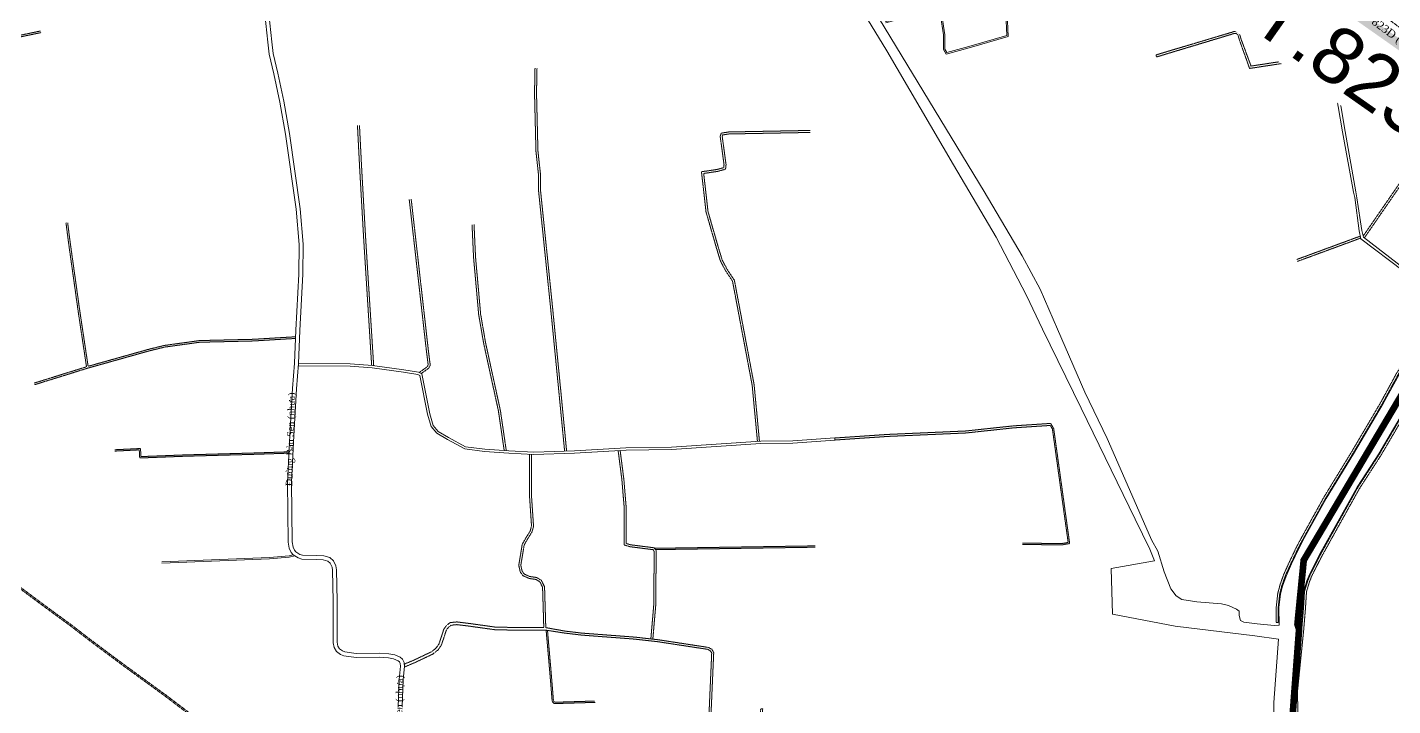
# Model space of a CAD drawing. Header units: metres. Extents: x 556238 to 587446, y 1177111 to 1219372.
# Drawn here: x 573459 to 575507, y 1199084 to 1200101 of the extents above; entities that cross this region are included whole.
import ezdxf

# ---------------------------------------------------------------- set-up
doc = ezdxf.new("R2010")
doc.units = ezdxf.units.M
doc.header["$MEASUREMENT"] = 0
for name, pattern in [('Xr_GT Ben Luc$0$ACAD_ISO05W100', [33, 24, -3, 0, -3, 0, -3]), ('Xr_Nen GT$0$DASHED', [0.75, 0.5, -0.25]), ('Xr_Nen GT$0$MON', [10, 6, -4])]:
    doc.linetypes.add(name, pattern=pattern)
for name, color, linetype, lineweight in [('CNTV-TEXT', 40, 'Continuous', 20), ('PHL_VUNG CAP NUOC', 4, 'Xr_GT Ben Luc$0$ACAD_ISO05W100', 40), ('Xr_Nen GT$0$DUONG BT-NEN BT', 38, 'Continuous', 0), ('Xr_Nen GT$0$DUONG NHUA', 38, 'Continuous', 0), ('Xr_Nen GT$0$DUONG_DA', 38, 'Xr_Nen GT$0$MON', 0), ('Xr_Nen GT$1$SONG_HO', 250, 'Continuous', 0)]:
    doc.layers.add(name, color=color, linetype=linetype, lineweight=lineweight)
doc.layers.add('DUONG GIAO THONG', color=7, linetype='Continuous')
doc.styles.add('ARIAL', font='arial.ttf')
doc.styles.add('Xr_Nen GT$0$ROMANC', font='romanc.shx')
doc.styles.add('Xr_Nen GT$0$ROMANS', font='romans.shx')
doc.linetypes.add('Xr_Nen GT$0$TAL_N_P', pattern='A,2,[130,ltypeshp.shx,S=1,R=0,X=0,Y=-1],4,[130,ltypeshp.shx,S=2,R=0,X=0,Y=-2],2', length=8)
doc.linetypes.add('Xr_Nen GT$1$TL_T', pattern='A,2,[130,ltypeshp.shx,S=1,R=0,X=0,Y=1],2', length=4)

# ---------------------------------------------------------------- blocks, each defined once
blk = doc.blocks.new('GT CHINH')
at = {"layer": 'DUONG GIAO THONG', "color": 9, "ltscale": 5, "const_width": 17.5}
blk.add_lwpolyline([(7923.9, 2359.2), (8414.2, 2031.4), (8840.3, 1749), (9013.8, 1630.2), (9287.7, 1447.7), (9600.3, 1241.1), (10380.2, 697.4)], dxfattribs=at)
at = {"layer": 'CNTV-TEXT', "ltscale": 5, "insert": (10044, 852.2), "char_height": 84, "width": 380.057, "attachment_point": 5, "rotation": 324.9025, "style": 'ARIAL', "bg_fill": 3, "box_fill_scale": 1.2, "bg_fill_color": 256, "bg_fill_transparency": 0}
blk.add_mtext('ĐT.823D', dxfattribs=at)

msp = doc.modelspace()

# ---------------------------------------------------------------- linework, layer by layer
at = {"layer": 'PHL_VUNG CAP NUOC', "color": 13, "ltscale": 5, "const_width": 10}
msp.add_lwpolyline([(575567.67454, 1199630.86106), (575373.10981, 1199302.19587), (575363.71881, 1199206.34669), (575366.12776, 1199198.77724), (575347.04923, 1198943.79555), (575344.3158, 1198751.22313), (575342.84413, 1198748.69087), (575398.94427, 1198741.61663), (575459.90607, 1198727.15504), (575576.96232, 1198699.74477)], dxfattribs=at)
at = {"layer": 'Xr_Nen GT$0$DUONG BT-NEN BT', "flags": 128}
for points in [[(575638.58759, 1199640.86541), (575609.30564, 1199667.53651), (575592.37333, 1199680.60752), (575560.73571, 1199706.73229), (575521.98881, 1199736.06395), (575458.99174, 1199784.3629), (575456.29209, 1199796.21933), (575449.83483, 1199845.97436), (575447.92071, 1199854.0187), (575431.19215, 1199944.6868), (575411.75972, 1200058.40288), (575406.16407, 1200111.325)], [(575640.29855, 1199644.71755), (575611.87879, 1199670.60334), (575594.81759, 1199683.77384), (575563.23179, 1199709.85961), (575524.41285, 1199739.2458), (575462.57135, 1199786.65878), (575460.24445, 1199796.87819), (575452.70577, 1199845.58061), (575451.46728, 1199854.69368), (575435.08794, 1199945.34666), (575416.38957, 1200058.50749), (575410.12983, 1200111.84729)], [(573865.29708, 1199593.7111), (573943.00213, 1199593.15827), (573976.21142, 1199590.88202), (574023.17656, 1199584.14978), (574044.66086, 1199580.73817), (574047.45907, 1199579.30906), (574059.23941, 1199521.07661), (574064.69204, 1199502.62676), (574072.88307, 1199492.75152), (574088.95199, 1199483.39219), (574115.11405, 1199469.09502), (574144.52609, 1199465.16496), (574180.96116, 1199462.8842), (574218.30234, 1199460.68667), (574279.61853, 1199462.9698), (574356.85255, 1199467.32725), (574425.11188, 1199468.21911), (574559.01586, 1199477.22917), (574606.87959, 1199477.95934), (574670.05825, 1199482.23901), (574669.8217, 1199485.731), (574606.73453, 1199481.45753), (574558.87158, 1199480.72738), (574424.97143, 1199471.71758), (574356.73106, 1199470.82596), (574279.45482, 1199466.46613), (574218.34012, 1199464.19051), (574181.1733, 1199466.37778), (574144.86762, 1199468.65043), (574116.22199, 1199472.47808), (574090.6723, 1199486.4406), (574075.18082, 1199495.4636), (574067.84482, 1199504.30801), (574062.63944, 1199521.92121), (574050.55477, 1199581.65806), (574045.75822, 1199584.10777), (574023.69936, 1199587.61062), (573976.57991, 1199594.36498), (573943.13438, 1199596.65742), (573865.57805, 1199597.20919)], [(573857.67989, 1199310.32441), (573851.51683, 1199308.91669), (573822.22909, 1199306.53302), (573660.5253, 1199299.98231)], [(573860.01558, 1199308.8064), (573851.82219, 1199306.93493), (573822.35074, 1199304.53631), (573660.60625, 1199297.98395)]]:
    msp.add_lwpolyline(points, dxfattribs=at)
at = {"layer": 'Xr_Nen GT$0$DUONG NHUA', "flags": 128}
for points in [[(574015.22775, 1199082.3997), (574016.82906, 1199123.44203), (574018.65862, 1199143.5557), (574018.32933, 1199147.31911), (574016.90547, 1199150.03767), (574014.97182, 1199151.43595), (574008.19712, 1199154.47418), (574000.55864, 1199155.99397), (573986.68189, 1199156.63232), (573951.91641, 1199156.56257), (573933.72106, 1199158.77435), (573928.73546, 1199160.92754), (573922.68512, 1199165.35835), (573919.17057, 1199171.17773), (573917.58151, 1199178.46556), (573917.65588, 1199240.69842), (573916.60322, 1199287.27425), (573915.97259, 1199291.97314), (573913.11772, 1199297.67858), (573909.6647, 1199300.74024), (573902.42527, 1199302.86149), (573892.06711, 1199303.39686), (573870.54947, 1199303.84264), (573865.27697, 1199305.57478), (573857.82402, 1199310.15249), (573854.60986, 1199313.98625), (573851.64327, 1199320.12665), (573850.38023, 1199329.49266), (573849.38351, 1199419.51929), (573852.64409, 1199489.06058), (573856.54026, 1199559.62907), (573859.59038, 1199597.60324), (573861.90131, 1199647.1814), (573866.21049, 1199731.20715), (573866.83742, 1199775.84558), (573862.33853, 1199828.49482), (573846.17239, 1199940.93538), (573837.8819, 1199989.2447), (573828.65574, 1200031.4646), (573821.56834, 1200060.9008), (573819.54903, 1200079.06061), (573815.34198, 1200121.14007)], [(574021.22299, 1199082.16058), (574022.81844, 1199123.05305), (574024.68244, 1199143.54535), (574024.20178, 1199149.03878), (574021.56547, 1199154.07227), (574017.98878, 1199156.65868), (574010.03332, 1199160.22645), (574001.28602, 1199161.96686), (573986.8138, 1199162.6326), (573952.27375, 1199162.5633), (573935.30485, 1199164.626), (573931.73502, 1199166.16774), (573927.19979, 1199169.489), (573924.82089, 1199173.42797), (573923.58229, 1199179.10855), (573923.65596, 1199240.76262), (573922.59417, 1199287.74251), (573921.78616, 1199293.76308), (573917.9651, 1199301.39947), (573912.64051, 1199306.12055), (573903.43742, 1199308.81719), (573892.28415, 1199309.39365), (573871.57025, 1199309.82278), (573867.81787, 1199311.05552), (573861.79531, 1199314.75467), (573859.68753, 1199317.26877), (573857.46168, 1199321.87594), (573856.37577, 1199329.92845), (573855.38507, 1199419.41191), (573858.63634, 1199488.75468), (573862.527, 1199559.22344), (573865.57918, 1199597.22326), (573867.89415, 1199646.88806), (573872.20833, 1199731.01131), (573872.84102, 1199776.05939), (573868.30204, 1199829.17774), (573852.09972, 1199941.86991), (573843.77252, 1199990.39317), (573834.50388, 1200032.80746), (573827.48991, 1200061.93867), (573825.51595, 1200079.69062), (573821.31222, 1200121.73697)]]:
    msp.add_lwpolyline(points, dxfattribs=at)
at = {"layer": 'Xr_Nen GT$0$DUONG_DA', "linetype": 'Xr_Nen GT$0$DASHED', "flags": 128}
msp.add_lwpolyline([(575782.37187, 1199912.05599), (575761.16091, 1199879.67743), (575602.26263, 1200000.18876), (575313.96736, 1200202.73407), (575100.20516, 1200344.90827), (575085.56692, 1200402.55425), (575361.27479, 1200216.88062), (575627.43239, 1200018.83189)], close=True, dxfattribs=at)
for points in [[(573108.22486, 1200023.71968), (573110.75623, 1200022.76223), (573152.17448, 1200031.03966), (573247.57824, 1200051.6889), (573339.33056, 1200069.48837), (573421.61843, 1200083.85211), (573478.70991, 1200095.81829)], [(573323.70548, 1199781.8143), (573285.46571, 1199779.0037), (573280.98096, 1199774.36783), (573260.42748, 1199647.3403), (573258.85242, 1199640.55321), (573255.77839, 1199640.0001), (573173.2302, 1199667.95049), (573166.37091, 1199671.41601), (573164.66876, 1199672.0468), (573160.68859, 1199697.20205), (573150.8486, 1199762.79217), (573142.81664, 1199815.48766), (573134.98524, 1199871.59607), (573126.62855, 1199929.46464), (573119.51303, 1199967.0592), (573108.85822, 1200019.83347), (573152.68391, 1200028.59203), (573248.08078, 1200049.23978), (573339.7836, 1200067.02965), (573422.08993, 1200081.39661), (573479.22276, 1200093.37145)], [(575411.45728, 1200061.18099), (575294.10278, 1200043.22566), (575279.50295, 1200082.73683), (575276.59916, 1200092.3178), (575273.0686, 1200094.49875), (575269.30788, 1200095.17635), (575261.35577, 1200092.74376), (575151.61347, 1200059.9855)], [(575411.87612, 1200057.99595), (575291.88843, 1200039.64858), (575276.82331, 1200081.92469), (575274.22669, 1200090.4922), (575272.04914, 1200091.83735), (575269.47861, 1200092.3005), (575262.17484, 1200090.06624), (575152.54816, 1200056.92505), (575151.61347, 1200059.98437)], [(574264.73525, 1199465.87418), (574256.2145, 1199553.86951), (574243.97654, 1199678.00481), (574225.62943, 1199856.46242), (574225.77682, 1199878.63714), (574221.74509, 1199915.4552), (574219.60565, 1200002.87623), (574220.34687, 1200039.8857)], [(574267.72129, 1199466.16332), (574259.20028, 1199554.16125), (574246.96145, 1199678.30538), (574228.63046, 1199856.60629), (574228.7779, 1199878.79096), (574224.74109, 1199915.65554), (574222.60638, 1200002.8829), (574223.34627, 1200039.82563)], [(575604.20941, 1199998.59216), (575530.41999, 1199887.18771), (575462.37324, 1199788.41241)], [(575606.71053, 1199996.93553), (575532.90601, 1199885.50829), (575464.03505, 1199785.53659)], [(573975.37599, 1199594.44749), (573963.28062, 1199786.23661), (573957.36014, 1199890.4848), (573954.10803, 1199954.05444)], [(573978.40364, 1199594.10355), (573966.27526, 1199786.41607), (573960.35579, 1199890.64649), (573957.10411, 1199954.20772)], [(574553.92859, 1199480.43358), (574545.96368, 1199564.8565), (574516.51889, 1199720.77792), (574506.25175, 1199736.21452), (574498.35386, 1199750.9462), (574492.07261, 1199771.65867), (574476.85264, 1199824.3261), (574469.98785, 1199884.74481), (574493.35488, 1199888.17306), (574503.33003, 1199890.92604), (574503.82829, 1199895.40699), (574498.0187, 1199937.90071), (574499.69961, 1199942.65968), (574510.67693, 1199944.39164), (574632.98174, 1199946.69788)], [(574556.91532, 1199480.71537), (574548.93736, 1199565.27663), (574519.35386, 1199721.93262), (574508.8285, 1199737.75744), (574501.13842, 1199752.10151), (574494.94921, 1199772.51045), (574479.80491, 1199824.91604), (574473.2965, 1199882.19812), (574493.97404, 1199885.23178), (574506.08708, 1199888.57478), (574506.85101, 1199895.44498), (574501.08951, 1199937.58693), (574501.93298, 1199939.97494), (574510.94023, 1199941.39607), (574633.03829, 1199943.69841)], [(574031.71122, 1199843.28914), (574057.41528, 1199616.72888), (574060.16431, 1199595.01438), (574058.5106, 1199592.12258), (574046.63225, 1199583.66138)], [(574034.6921, 1199843.62733), (574060.39396, 1199617.08638), (574063.26654, 1199594.39595), (574060.78777, 1199590.06137), (574049.64382, 1199582.1233)], [(573516.99179, 1199808.07845), (573520.78217, 1199778.66469), (573535.52832, 1199673.66306), (573547.76716, 1199592.28973), (573469.38279, 1199567.86105)], [(573860.44974, 1199637.26271), (573797.80092, 1199633.49786), (573717.49393, 1199631.59982), (573664.56992, 1199624.29849), (573640.71665, 1199618.4332), (573550.18911, 1199592.99559), (573538.00233, 1199674.02282), (573523.25985, 1199778.9983), (573519.47129, 1199808.39797)], [(574174.10602, 1199466.83819), (574165.48585, 1199526.07148), (574143.37195, 1199627.25703), (574135.93518, 1199669.98414), (574128.16448, 1199756.62604), (574125.92717, 1199805.39556)], [(574177.25309, 1199466.6184), (574168.43914, 1199526.60921), (574146.31649, 1199627.83477), (574138.91207, 1199670.37602), (574131.15834, 1199756.82887), (574128.92401, 1199805.53304)], [(574010.21037, 1198956.23196), (573944.40966, 1198966.22207), (573897.98101, 1198974.20474), (573851.12941, 1198982.6462), (573820.1796, 1198987.98778), (573816.09352, 1198990.11001), (573746.70473, 1199042.25032), (573715.16436, 1199063.37298), (573667.30468, 1199099.68165), (573604.56615, 1199145.30177), (573552.87692, 1199183.82491), (573524.8635, 1199205.4315), (573485.84271, 1199233.94003), (573364.9316, 1199324.01557), (573300.25989, 1199373.94257), (573267.65163, 1199398.52542), (573221.87395, 1199433.29163), (573215.08446, 1199440.31142), (573206.37658, 1199456.70727), (573196.33333, 1199495.83905), (573183.86335, 1199557.2409), (573180.72382, 1199586.79807), (573169.74923, 1199666.68415), (573172.18325, 1199665.45441), (573255.57162, 1199637.21953), (573261.08056, 1199638.21076), (573263.07823, 1199646.81889), (573283.5109, 1199773.09978), (573286.69042, 1199776.38643), (573323.9034, 1199779.12156)], [(575362.76414, 1199753.21377), (575458.09906, 1199788.28341)], [(575363.79986, 1199750.39823), (575458.72709, 1199785.31789)], [(572873.91987, 1199615.10564), (572884.71087, 1199618.93433), (572908.68074, 1199627.88039), (572913.84968, 1199630.14993), (572921.75291, 1199634.16241), (572944.38636, 1199646.28356), (572959.54199, 1199653.43924), (572968.72889, 1199656.95824), (572974.94048, 1199658.92627), (572980.00907, 1199659.81354), (572986.52295, 1199659.62543), (572994.41897, 1199659.01559), (573007.39812, 1199656.67702), (573019.98897, 1199653.56021), (573027.91685, 1199649.46789), (573050.3769, 1199633.64143), (573073.36118, 1199617.87611), (573078.65886, 1199615.3873), (573098.66157, 1199606.85097), (573119.67047, 1199598.80365), (573124.33327, 1199598.0061), (573128.20185, 1199598.7615), (573130.86977, 1199600.53883), (573133.13632, 1199604.15375), (573143.79196, 1199642.22338), (573150.3143, 1199666.19347), (573151.94669, 1199668.79703), (573154.79091, 1199669.64636), (573159.91923, 1199670.92748), (573165.28957, 1199668.9373), (573167.57988, 1199667.78017), (573178.73825, 1199586.55629), (573181.88454, 1199556.93557), (573194.38347, 1199495.39114), (573204.49856, 1199455.97945), (573213.45056, 1199439.12394), (573220.54262, 1199431.79133), (573266.44484, 1199396.93053), (573299.04678, 1199372.35245), (573363.723, 1199322.42196), (573484.65534, 1199232.33061), (573523.66264, 1199203.83194), (573551.66853, 1199182.23115), (573603.38043, 1199143.69112), (573666.11205, 1199098.07602), (573714.00251, 1199061.744), (573745.5467, 1199040.61878), (573815.02458, 1198988.41153), (573819.53338, 1198986.06974), (573850.78201, 1198980.67659), (573897.63424, 1198972.23502), (573944.09008, 1198964.24767), (574010.11078, 1198954.22416)], [(575597.23747, 1199676.85261), (575573.00965, 1199661.62921), (575562.23447, 1199652.28429), (575540.01898, 1199624.4291), (575512.5868, 1199583.02079), (575488.83887, 1199539.3003), (575444.28019, 1199463.66481), (575403.28746, 1199396.64248), (575370.89025, 1199338.15753), (575361.96327, 1199321.40746), (575350.95795, 1199298.32342), (575342.7513, 1199280.00802), (575337.285, 1199264.3166), (575334.18389, 1199252.52107), (575331.89282, 1199231.79387), (575331.99156, 1199208.81118), (575334.99154, 1199208.82407), (575334.89353, 1199231.635), (575337.14147, 1199251.97192), (575340.15659, 1199263.44041), (575345.54183, 1199278.89916), (575353.68119, 1199297.06437), (575364.64235, 1199320.05577), (575373.5263, 1199336.7251), (575405.88042, 1199395.13228), (575446.85239, 1199462.12067), (575491.45016, 1199537.82251), (575515.16031, 1199581.47344), (575542.44689, 1199622.66197), (575564.40814, 1199650.19837), (575574.80101, 1199659.21173), (575599.76769, 1199674.89939)], [(575629.79402, 1199648.87493), (575615.54584, 1199638.34514), (575605.88577, 1199631.97482), (575592.31956, 1199627.63338), (575585.21122, 1199623.14719), (575574.51143, 1199610.28082), (575549.06379, 1199567.81833), (575486.42932, 1199461.15534), (575454.05064, 1199411.11681), (575397.98106, 1199310.37794), (575383.08302, 1199281.30403), (575378.97783, 1199271.09451), (575374.30946, 1199255.71618), (575372.67599, 1199229.41179), (575370.06354, 1199197.80079), (575360.85204, 1199106.78626), (575361.62076, 1199032.99302), (575358.75085, 1198970.48969), (575356.22762, 1198874.4781), (575356.00671, 1198821.04017), (575354.52172, 1198782.13969), (575356.74599, 1198772.76597), (575363.54171, 1198763.10583), (575374.24282, 1198753.96408), (575383.75644, 1198748.48199)], [(575632.05502, 1199646.81552), (575617.26436, 1199635.88482), (575607.19299, 1199629.24329), (575593.59771, 1199624.89254), (575587.21409, 1199620.86374), (575576.96587, 1199608.54037), (575551.64395, 1199566.28767), (575488.98335, 1199459.58016), (575456.62348, 1199409.57072), (575400.62745, 1199308.96398), (575385.81535, 1199280.05779), (575381.81029, 1199270.09728), (575377.28196, 1199255.18027), (575375.66832, 1199229.19526), (575373.05107, 1199197.52618), (575363.85362, 1199106.65042), (575364.62148, 1199032.9398), (575361.74904, 1198970.38147), (575359.22745, 1198874.43248), (575359.00647, 1198820.97673), (575357.53514, 1198782.43417), (575359.5317, 1198774.02009), (575365.77782, 1198765.14122), (575375.97407, 1198756.43076), (575389.76607, 1198748.0168)], [(573860.59971, 1199634.76721), (573797.90548, 1199630.99963), (573717.69494, 1199629.10387), (573665.0405, 1199621.83974), (573641.35344, 1199616.01532), (573549.3028, 1199590.14972), (573470.12664, 1199565.47427)], [(574669.8386, 1199485.48158), (574748.90358, 1199490.83737), (574866.70655, 1199496.03935), (574937.32772, 1199503.65937), (574993.67215, 1199507.38967), (574998.20648, 1199499.45563), (575022.10825, 1199327.28444), (575011.15466, 1199325.3043), (574951.15656, 1199325.78011)], [(574670.04135, 1199482.48843), (574749.07115, 1199487.84184), (574866.93386, 1199493.04647), (574937.58784, 1199500.67002), (574993.10818, 1199504.34576), (574996.27855, 1199498.79834), (575019.86326, 1199328.91102), (575010.98321, 1199327.30572), (574951.17242, 1199327.78005)], [(573851.50555, 1199464.778), (573801.65553, 1199463.0831), (573695.22292, 1199460.14156), (573629.47383, 1199457.60221), (573628.73641, 1199469.76029), (573590.17279, 1199467.87141)], [(573851.41158, 1199462.77365), (573801.71714, 1199461.08404), (573695.28914, 1199458.14263), (573627.59594, 1199455.52819), (573626.85976, 1199467.66598), (573590.27063, 1199465.8738)], [(574394.05895, 1199184.21867), (574398.6401, 1199237.73068), (574398.77777, 1199281.58031), (574398.97171, 1199315.62592), (574397.28206, 1199318.07119), (574362.98263, 1199322.43474), (574353.97403, 1199325.12602), (574353.80806, 1199384.39868), (574350.63339, 1199422.88569), (574345.01854, 1199466.65959)], [(574397.04122, 1199183.88333), (574401.6397, 1199237.5978), (574401.77774, 1199281.56706), (574401.97704, 1199316.55386), (574398.98897, 1199320.87821), (574363.60547, 1199325.37968), (574356.96778, 1199327.36266), (574356.80772, 1199384.52639), (574353.61766, 1199423.2), (574348.02139, 1199466.82901)], [(574023.84371, 1199146.22569), (574038.39546, 1199152.25787), (574065.05256, 1199164.89765), (574072.23506, 1199170.77775), (574076.44042, 1199176.92539), (574083.88961, 1199199.55396), (574088.38967, 1199205.1978), (574093.06215, 1199208.60221), (574102.96039, 1199209.69112), (574121.74648, 1199207.40158), (574160.73955, 1199201.96966), (574186.315, 1199201.43168), (574233.50266, 1199201.54296), (574231.66803, 1199261.63494), (574227.69352, 1199269.77878), (574221.76814, 1199273.41209), (574211.49911, 1199274.88853), (574202.2286, 1199279.08483), (574198.30149, 1199284.34491), (574196.00482, 1199294.55336), (574201.206, 1199326.16202), (574207.58935, 1199337.22683), (574213.07487, 1199345.82266), (574215.11474, 1199353.61634), (574212.32468, 1199395.28953), (574212.32417, 1199461.03849)], [(574025.37545, 1199142.53059), (574040.01922, 1199148.60091), (574067.2081, 1199161.49284), (574075.2127, 1199168.04598), (574080.06236, 1199175.13548), (574087.4646, 1199197.62145), (574091.18102, 1199202.28246), (574094.55747, 1199204.74258), (574102.93682, 1199205.66439), (574121.22854, 1199203.43511), (574160.42044, 1199197.97548), (574186.27765, 1199197.43158), (574235.26111, 1199197.54709), (574235.26111, 1199197.54709), (574264.73315, 1199193.01085), (574290.32249, 1199189.93958), (574369.53569, 1199183.95732), (574404.44686, 1199180.03169), (574479.23384, 1199168.59817), (574483.33681, 1199166.42399), (574485.32016, 1199163.04312), (574481.39544, 1199074.1774), (574479.77606, 1199043.25666), (574429.03371, 1199045.94466), (574398.42863, 1199048.57614), (574390.27683, 1199052.75342), (574388.90869, 1199050.08355), (574397.58474, 1199045.63763), (574428.82581, 1199042.95147), (574480.58694, 1199040.2095), (574480.58694, 1199040.2095), (574485.22643, 1199038.75576), (574496.21175, 1199037.08374), (574548.37122, 1199033.20089), (574555.01692, 1199034.75857), (574557.34192, 1199038.7796), (574558.74854, 1199048.02683), (574561.82618, 1199079.10051), (574558.84078, 1199079.39619), (574555.77088, 1199048.4005), (574554.46123, 1199039.79083), (574553.0692, 1199037.38335), (574548.13483, 1199036.22678), (574496.54931, 1199040.06691), (574485.94735, 1199041.68059), (574482.75532, 1199042.78212), (574484.39198, 1199074.03277), (574488.35636, 1199163.79644), (574485.49367, 1199168.67623), (574480.18952, 1199171.48692), (574404.84131, 1199183.00624), (574369.81635, 1199186.94466), (574290.61434, 1199192.92608), (574265.17728, 1199195.97908), (574236.92057, 1199201.05101), (574236.51911, 1199201.05007), (574234.64696, 1199262.37113), (574230.00643, 1199271.87963), (574222.80824, 1199276.2934), (574212.34793, 1199277.79734), (574204.17003, 1199281.49907), (574201.08798, 1199285.62725), (574199.0598, 1199294.64229), (574204.07751, 1199325.13599), (574210.15439, 1199335.66955), (574215.85763, 1199344.60657), (574218.14068, 1199353.32933), (574215.32468, 1199395.38985), (574215.32417, 1199460.86194)], [(574640.55519, 1199323.73188), (574399.54172, 1199320.07827)], [(574640.58551, 1199321.73211), (574400.90953, 1199318.09877)], [(574237.03528, 1199197.27402), (574243.82592, 1199118.74495), (574246.04151, 1199090.87674), (574248.70922, 1199087.35417), (574253.68197, 1199087.35417), (574310.35316, 1199089.07493)], [(574239.06982, 1199196.96087), (574245.81908, 1199118.91036), (574247.98889, 1199091.61809), (574249.70339, 1199089.35417), (574253.65162, 1199089.35417), (574310.29246, 1199091.07401)]]:
    msp.add_lwpolyline(points, dxfattribs=at)
at = {"layer": 'Xr_Nen GT$1$SONG_HO', "linetype": 'Xr_Nen GT$0$TAL_N_P', "flags": 128}
msp.add_lwpolyline([(574363.11147, 1200804.47708), (574378.20714, 1200806.67163), (574379.0768, 1200790.74156), (574381.24245, 1200745.17014), (574384.28322, 1200717.77451), (574391.63543, 1200696.14746), (574417.061, 1200657.57296), (574523.6358, 1200475.72201), (574736.8215, 1200113.52463), (574893.70769, 1199855.36382), (574950.94884, 1199758.42258), (574978.05871, 1199708.43543), (575004.10894, 1199648.7077), (575044.70614, 1199554.0935), (575078.3165, 1199484.89321), (575119.05104, 1199392.15291), (575144.63657, 1199332.59991), (575154.08197, 1199315.69385), (575163.84908, 1199284.83015), (575173.78978, 1199259.49998), (575181.95298, 1199249.02805), (575190.3882, 1199243.10506), (575212.7822, 1199239.83913), (575249.8775, 1199236.8656), (575260.38265, 1199234.4524), (575272.11042, 1199228.95536), (575276.0755, 1199226.00923), (575276.52512, 1199219.4395), (575278.5357, 1199211.97902), (575283.26934, 1199209.09284), (575303.45043, 1199206.66148), (575328.95902, 1199204.14044), (575336.10918, 1199204.71931), (575335.99379, 1199231.57675), (575338.22591, 1199251.77056), (575341.20951, 1199263.11914), (575346.56503, 1199278.49258), (575354.67971, 1199296.60272), (575365.62468, 1199319.56016), (575374.49285, 1199336.19987), (575406.83118, 1199394.57854), (575447.79553, 1199461.55448), (575492.40764, 1199537.28065), (575516.10394, 1199580.90608), (575543.33713, 1199622.01402), (575565.20515, 1199649.43354), (575575.45784, 1199658.32532), (575598.47799, 1199670.64532), (575602.24779, 1199670.71412), (575615.17163, 1199659.54671), (575621.2454, 1199653.65566), (575623.16066, 1199649.50336), (575622.73862, 1199646.35667), (575614.91572, 1199639.24725), (575605.40645, 1199632.97639), (575591.85091, 1199628.63836), (575584.47684, 1199623.98446), (575573.61147, 1199610.91899), (575548.11773, 1199568.37957), (575485.49285, 1199461.73291), (575453.10726, 1199411.68371), (575397.01072, 1199310.89639), (575382.08116, 1199281.76098), (575377.93927, 1199271.46016), (575373.21954, 1199255.91268), (575371.5788, 1199229.49119), (575368.96811, 1199197.90148), (575359.75146, 1199106.83606), (575360.5205, 1199033.01254), (575357.65151, 1198970.52937), (575355.12768, 1198874.49482), (575354.90679, 1198821.06343), (575353.41679, 1198782.03172), (575353.73039, 1198771.87618), (575352.16619, 1198758.20047), (575347.57515, 1198739.87729), (575347.57515, 1198739.87729), (575347.03896, 1198736.31529), (575347.03896, 1198736.31529), (575330.91459, 1198664.43578), (575317.27525, 1198584.95531), (575296.54367, 1198529.32929), (575278.17669, 1198472.23451), (575280.17602, 1198452.07455), (575287.98569, 1198420.40847), (575278.89783, 1198400.79335), (575273.07174, 1198373.47139), (575273.07174, 1198362.75574), (575281.79611, 1198355.30927), (575369.65061, 1198340.92083), (575513.52894, 1198321.83201), (575617.49457, 1198314.02227), (575664.80298, 1198317.63777), (575714.27705, 1198326.19142), (575814.7893, 1198350.16546), (575858.82864, 1198379.99412), (575912.11004, 1198418.93524), (575972.76221, 1198447.58757), (575997.53405, 1198456.157), (576023.95047, 1198463.91699)], dxfattribs=at)
at = {"layer": 'Xr_Nen GT$1$SONG_HO', "linetype": 'Xr_Nen GT$0$TAL_N_P', "elevation": 3.984, "flags": 128}
msp.add_lwpolyline([(575324.73463, 1198740.77196), (575328.01679, 1198765.94851), (575330.40337, 1198809.09125), (575329.36891, 1198858.19945), (575325.31739, 1198860.36329), (575237.37405, 1198867.88294), (575098.10675, 1198881.08597), (575100.45604, 1198893.1742), (575155.08225, 1198887.03529), (575244.72455, 1198879.51201), (575311.28954, 1198873.24733), (575317.33069, 1198874.73091), (575325.57715, 1198877.00414), (575328.08578, 1198884.5243), (575326.60414, 1198928.60946), (575328.32808, 1199088.70076), (575335.28801, 1199183.60062), (575299.9547, 1199188.90921), (575180.57067, 1199203.23398), (575086.44536, 1199221.40537), (575084.42873, 1199289.7975), (575149.25712, 1199301.42464), (575142.31854, 1199318.72292), (575120.40683, 1199363.87243), (575039.13095, 1199530.13349), (574981.43308, 1199648.7035), (574957.58717, 1199699.29994), (574911.70309, 1199786.59548), (574847.89203, 1199895.0415), (574748.03545, 1200065.94476), (574593.45106, 1200319.41821), (574474.92632, 1200524.00718), (574435.37846, 1200591.02174), (574394.84203, 1200660.97073), (574383.93381, 1200679.60837), (574377.03501, 1200692.41805), (574372.76261, 1200702.93096), (574369.39616, 1200726.35289), (574366.08424, 1200760.3701), (574363.88984, 1200801.30312), (574363.11147, 1200804.47708)], dxfattribs=at)
at = {"layer": 'Xr_Nen GT$1$SONG_HO', "linetype": 'Xr_Nen GT$1$TL_T', "flags": 128}
msp.add_lwpolyline([(574746.43806, 1200108.01984), (574790.26058, 1200120.08793), (574816.24335, 1200124.76329), (574826.55444, 1200124.20634), (574828.22762, 1200118.92626), (574833.13818, 1200090.12758), (574833.13818, 1200068.0755), (574836.86198, 1200061.22138), (574871.64616, 1200070.59991), (574930.13693, 1200087.61817), (574928.22861, 1200122.43278), (574920.39342, 1200190.54254), (574915.10147, 1200202.52821), (574903.60445, 1200208.77929), (574894.71092, 1200235.40523), (574888.28248, 1200250.51971), (574889.86336, 1200251.37033), (574910.49194, 1200252.16317), (574916.07253, 1200254.1381), (574916.2595, 1200270.57166), (574919.35776, 1200275.66487), (574915.95796, 1200328.98143), (574913.7357, 1200338.49843), (574908.11415, 1200340.72599), (574907.8233, 1200360.86212), (574904.51747, 1200461.97068), (574902.51853, 1200461.90532), (574905.82377, 1200360.815), (574906.13368, 1200339.35947), (574912.02605, 1200337.02459), (574913.97258, 1200328.6884), (574917.32173, 1200276.16617), (574914.26587, 1200271.14265), (574914.08855, 1200255.55753), (574910.11132, 1200254.15001), (574889.32365, 1200253.35106), (574885.72778, 1200251.41625), (574892.83923, 1200234.6959), (574901.95704, 1200207.3985), (574913.54721, 1200201.09677), (574918.44122, 1200190.01241), (574926.23488, 1200122.26361), (574928.05299, 1200089.09477), (574871.10641, 1200072.5258), (574837.86567, 1200063.56342), (574835.13818, 1200068.58371), (574835.13818, 1200090.29687), (574830.17593, 1200119.39867), (574828.04325, 1200126.12884), (574816.11852, 1200126.77295), (574789.81707, 1200122.04024), (574745.36781, 1200109.79956)], dxfattribs=at)

# ---------------------------------------------------------------- texts
at = {"layer": 'Xr_Nen GT$0$DUONG NHUA', "char_height": 10, "attachment_point": 1, "rotation": 88.48262965, "style": 'Xr_Nen GT$0$ROMANS'}
for insert in [(573845.80006, 1199387.37589), (574008.18977, 1198963.53543)]:
    msp.add_mtext_dynamic_manual_height_columns('\\pi25.99667;{\\fTimes New Roman|b0|i0|c0|p18;Đường Bàu Sen (nhựa)}', width=188.5398357, gutter_width=5, heights=[0], dxfattribs=dict(at, insert=insert))
at = {"layer": 'Xr_Nen GT$0$DUONG_DA', "linetype": 'Xr_Nen GT$0$DASHED', "insert": (575394.23396, 1200180.88226), "char_height": 12, "attachment_point": 1, "rotation": 323.61829457, "style": 'Xr_Nen GT$0$ROMANC'}
msp.add_mtext_dynamic_manual_height_columns('\\pi23.92006;{\\fTimes New Roman|b0|i0|c0|p18;Đường ĐT 823D (đang thi công)}', width=280.8321851, gutter_width=4, heights=[0], dxfattribs=at)

# ---------------------------------------------------------------- next in the draw order: block references
at = {"layer": 'DUONG GIAO THONG'}
msp.add_blockref('GT CHINH', (565391.56753, 1199198.47471), dxfattribs=at)

doc.saveas('drawing.dxf')
